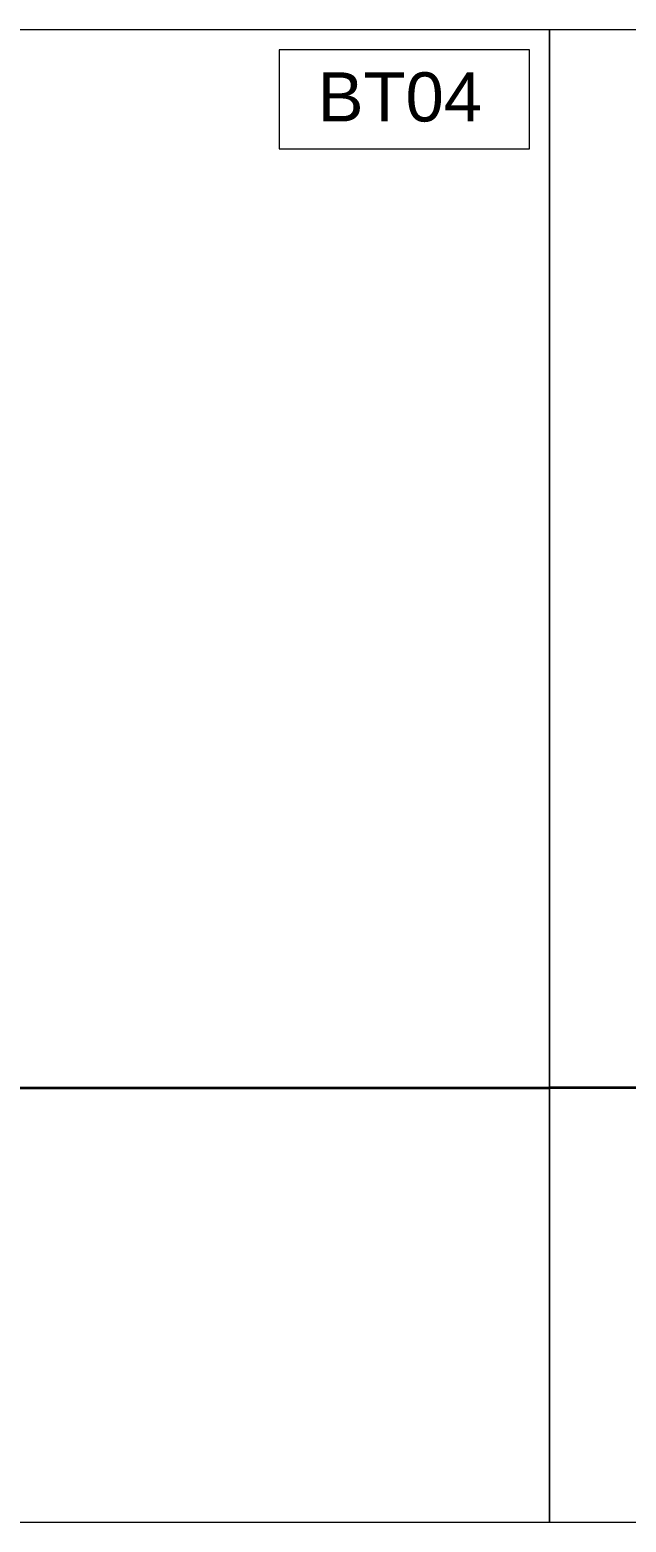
# Model space of a CAD drawing. Header units: millimetres. Extents: x 33748 to 451939, y -263262 to 62681.
# Drawn here: x 360701 to 369589, y -194383 to -172108 of the extents above; entities that cross this region are included whole.
import ezdxf
from ezdxf.enums import TextEntityAlignment as Align

# ---------------------------------------------------------------- set-up
doc = ezdxf.new("R2010")
doc.units = ezdxf.units.MM
doc.layers.get('Defpoints').update_dxf_attribs({"color": 202, "lineweight": 13})
for name, color, linetype, lineweight in [('-LINE1', 7, 'Continuous', 18), ('-TEXT', 7, 'Continuous', 15), ('-WALL', 4, 'Continuous', 35)]:
    doc.layers.add(name, color=color, linetype=linetype, lineweight=lineweight)
doc.styles.add('1', font='arial.ttf')

msp = doc.modelspace()

# ---------------------------------------------------------------- linework, layer by layer
at = {"layer": '-LINE1'}
msp.add_lwpolyline([(368148.4, -172406.8), (364417.2, -172406.8), (364417.2, -173884.6), (368148.4, -173884.6)], close=True, dxfattribs=at)
msp.add_lwpolyline([(368148.4, -172406.8), (364417.2, -172406.8), (364417.2, -173884.6), (368148.4, -173884.6)], close=True, dxfattribs=at)
at = {"layer": '-WALL'}
for points in [[(336947.2, -187898.5), (368447.2, -187898.5)], [(399947.2, -187898.5), (368447.2, -187898.5)]]:
    msp.add_lwpolyline(points, dxfattribs=at)
at = {"layer": 'Defpoints'}
for points in [[(336947.2, -194382.9), (368447.2, -194382.9), (368447.2, -172107.9), (336947.2, -172107.9)], [(336947.2, -194382.9), (368447.2, -194382.9), (368447.2, -172107.9), (336947.2, -172107.9)], [(368447.2, -194382.9), (399947.2, -194382.9), (399947.2, -172107.9), (368447.2, -172107.9)]]:
    msp.add_lwpolyline(points, close=True, dxfattribs=at)

# ---------------------------------------------------------------- texts
at = {"layer": '-TEXT', "color": 4, "style": '1'}
msp.add_text('BT04', height=733.71, dxfattribs=at).set_placement((366216.6, -173696), align=Align.BOTTOM_CENTER)
msp.add_text('BT04', height=733.71, dxfattribs=at).set_placement((366216.6, -173696), align=Align.BOTTOM_CENTER)

doc.saveas('drawing.dxf')
